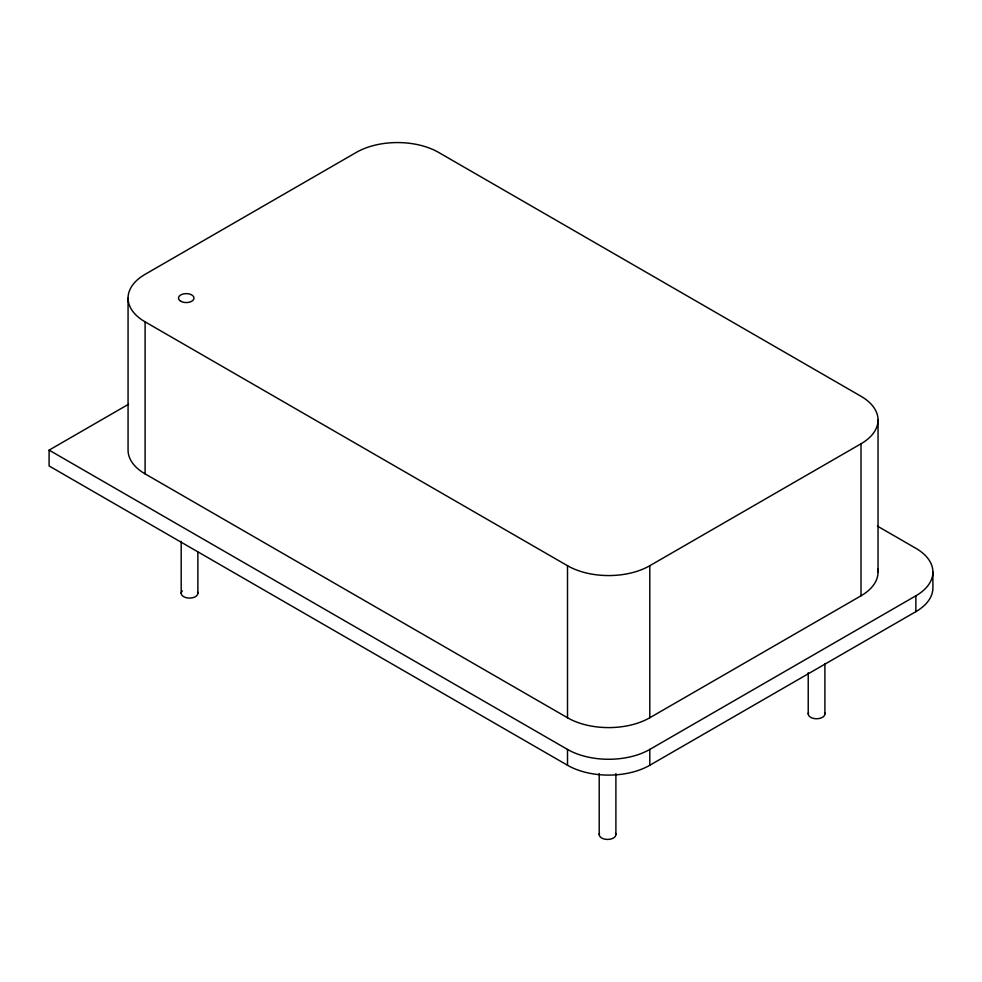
<?xml version="1.0" encoding="UTF-8"?>
<svg xmlns="http://www.w3.org/2000/svg" width="982" height="982" viewBox="0 0 982 982"><rect width="100%" height="100%" fill="white"/><g stroke="black" fill="none" stroke-linecap="round" stroke-linejoin="round"><path stroke-width="1.47" d="M932.9 572.064L932.9 587.899A58.184 33.597 0 0 1 915.862 611.651L649.802 765.26A58.184 33.597 0 0 1 567.51 765.26L49.1 465.959L49.1 450.124L128.544 404.253M145.103 321.851L567.51 565.718A58.184 33.597 0 0 0 649.802 565.718L861.005 443.79A58.184 33.597 0 0 0 861.005 396.274L438.598 152.406A58.184 33.597 0 0 0 356.306 152.406L145.103 274.334A58.184 33.597 0 0 0 145.103 321.851L145.103 473.876L567.51 717.756A58.184 33.597 0 0 0 649.802 717.756L861.005 595.816A58.184 33.597 0 0 0 877.822 569.143M49.1 450.124L567.51 749.426A58.184 33.597 0 0 0 649.802 749.426L915.862 595.816A58.184 33.597 0 0 0 915.862 548.3L877.417 526.107M915.862 595.816L915.862 611.651M878.043 420.026L878.043 572.064M861.005 443.79L861.005 595.816M824.905 663.587L824.905 713.951M808.223 672.744L808.223 713.951M649.802 565.718L649.802 717.756M649.802 749.426L649.802 765.26M615.898 773.571L615.898 834.626M599.216 773.571L599.216 834.626M567.51 565.718L567.51 717.756M567.51 749.426L567.51 765.26M197.873 552.068L197.873 593.275M181.191 541.389L181.191 593.275M128.065 298.098L128.065 450.124A58.184 33.597 0 0 0 145.103 473.876M197.591 592.036A8.335 4.812 0 0 1 188.446 598.05A8.335 4.812 0 0 1 182.308 590.869M615.616 833.374A8.335 4.812 0 0 1 607.551 839.438A8.335 4.812 0 0 1 599.499 833.374M824.622 712.711A8.335 4.812 0 0 1 816.57 718.763A8.335 4.812 0 0 1 808.505 712.711M180.762 301.265A7.758 4.48 0 0 0 193.736 299.252A7.758 4.48 0 0 0 184.235 293.765A7.758 4.48 0 0 0 180.762 301.265"/></g></svg>
